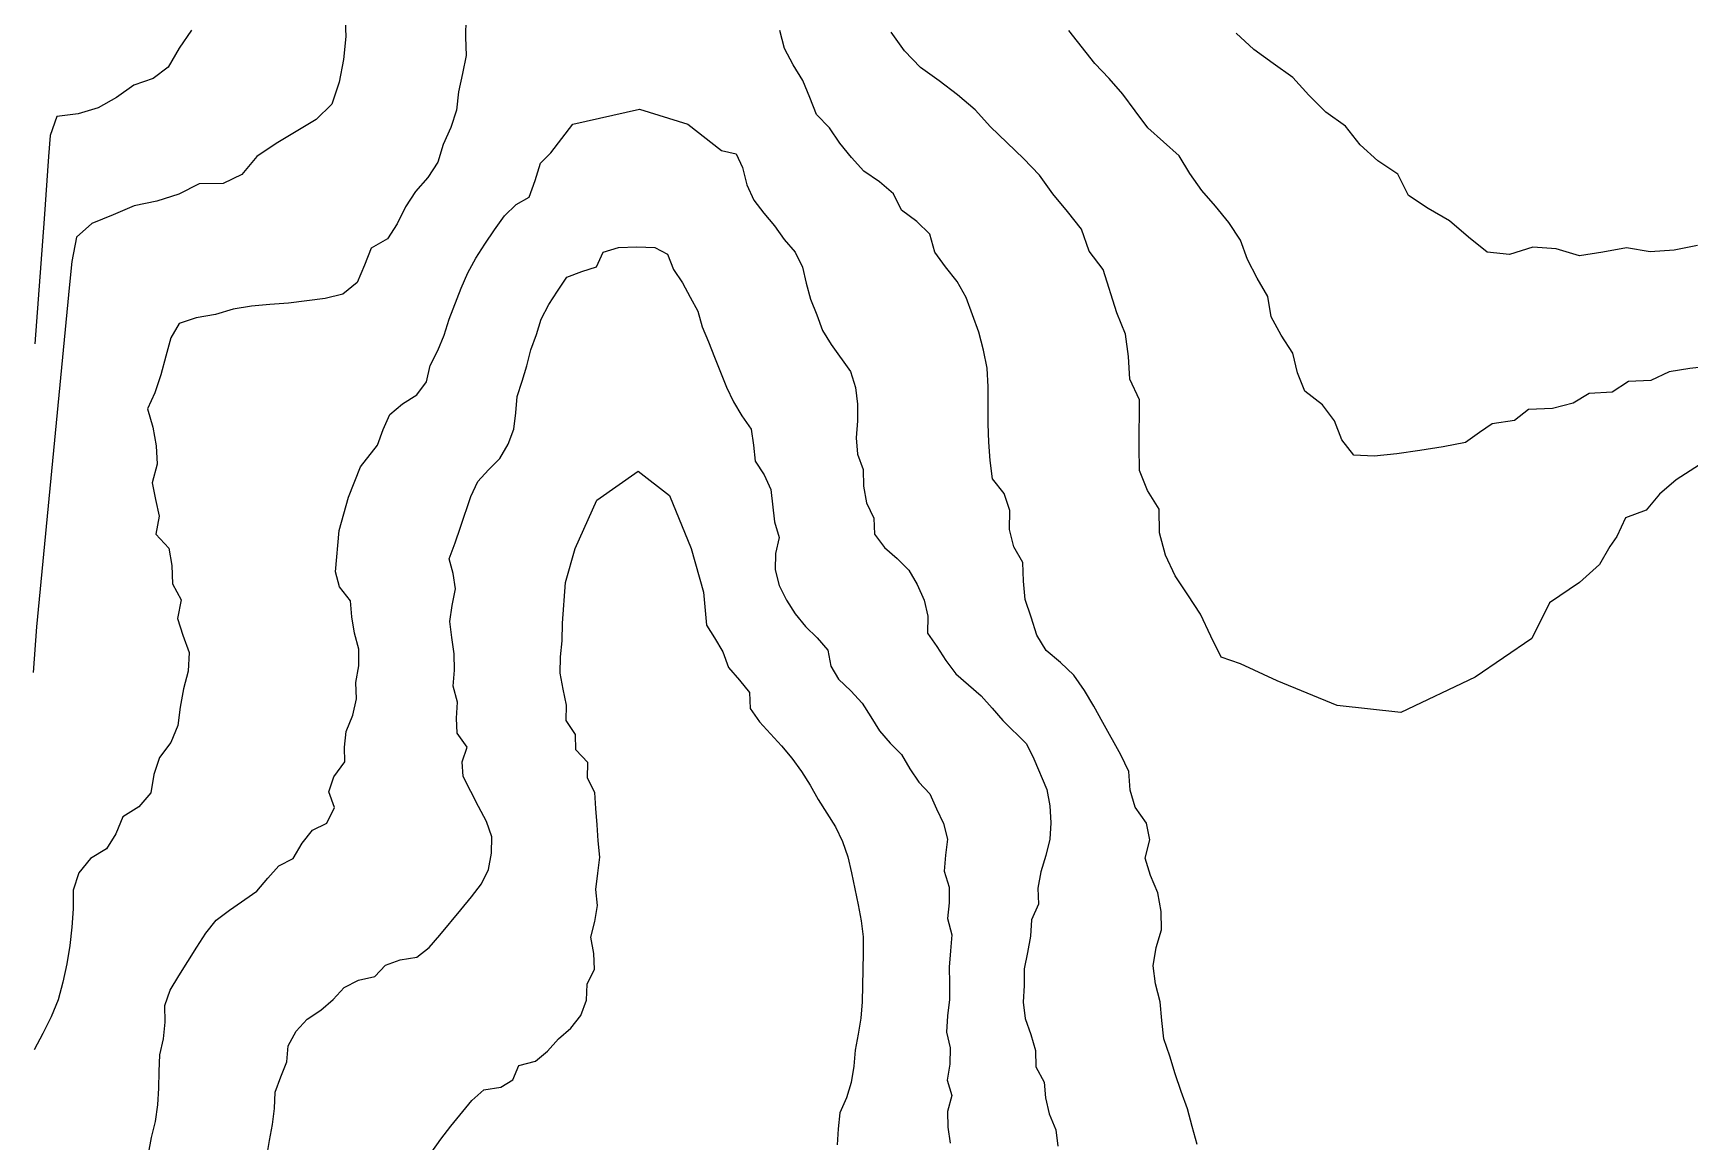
# Model space of a CAD drawing. Extents: x 2403 to 3303, y 1591 to 2515.
# Drawn here: x 2403.5 to 2799.7, y 1873.9 to 2139.1 of the extents above; entities that cross this region are included whole.
import ezdxf

# ---------------------------------------------------------------- set-up
doc = ezdxf.new("R2010")
doc.units = 0
doc.header["$MEASUREMENT"] = 0
doc.layers.add('TOPO', color=7, linetype='CONTINUOUS')

msp = doc.modelspace()

# ---------------------------------------------------------------- linework, layer by layer
at = {"layer": 'TOPO', "color": 0}
for p, q in [((2478.068, 2143.876, 520), (2478.282, 2138.308, 520)), ((2441.364, 2139.873, 530), (2438.465, 2135.547, 530)), ((2507.02, 2142.633, 510), (2506.904, 2138.213, 510)), ((2583.168, 2135.48, 510), (2582.098, 2139.766, 510)), ((2657.392, 2131.898, 530), (2651.242, 2139.799, 530)), ((2478.282, 2138.308, 520), (2477.71, 2132.86, 520)), ((2506.904, 2138.213, 510), (2507.038, 2133.789, 510)), ((2611.931, 2134.901, 520), (2608.702, 2139.369, 520)), ((2695.413, 2135.234, 540), (2691.221, 2139.165, 540)), ((2438.465, 2135.547, 530), (2435.826, 2131.042, 530)), ((2477.71, 2132.86, 520), (2476.677, 2127.403, 520)), ((2507.038, 2133.789, 510), (2506.151, 2129.477, 510)), ((2585.236, 2131.572, 510), (2583.168, 2135.48, 510)), ((2615.745, 2130.938, 520), (2611.931, 2134.901, 520)), ((2660.869, 2128.336, 530), (2657.392, 2131.898, 530)), ((2700.111, 2131.879, 540), (2695.413, 2135.234, 540)), ((2704.779, 2128.511, 540), (2700.111, 2131.879, 540)), ((2432.195, 2128.298, 530), (2427.547, 2126.722, 530)), ((2435.826, 2131.042, 530), (2432.195, 2128.298, 530)), ((2506.151, 2129.477, 510), (2505.226, 2125.134, 510)), ((2587.573, 2127.815, 510), (2585.236, 2131.572, 510)), ((2589.223, 2123.714, 510), (2587.573, 2127.815, 510)), ((2620.204, 2127.719, 520), (2615.745, 2130.938, 520)), ((2664.086, 2124.529, 530), (2660.869, 2128.336, 530)), ((2708.605, 2124.282, 540), (2704.779, 2128.511, 540)), ((2427.547, 2126.722, 530), (2423.428, 2123.726, 530)), ((2476.677, 2127.403, 520), (2474.96, 2122.148, 520)), ((2505.226, 2125.134, 510), (2504.756, 2120.712, 510)), ((2624.578, 2124.367, 520), (2620.204, 2127.719, 520)), ((2628.79, 2120.833, 520), (2624.578, 2124.367, 520)), ((2667.087, 2120.523, 530), (2664.086, 2124.529, 530)), ((2712.64, 2120.232, 540), (2708.605, 2124.282, 540)), ((2419.068, 2121.308, 530), (2414.281, 2119.817, 530)), ((2423.428, 2123.726, 530), (2419.068, 2121.308, 530)), ((2474.96, 2122.148, 520), (2471.157, 2118.501, 520)), ((2504.756, 2120.712, 510), (2503.434, 2116.556, 510)), ((2532.548, 2117.366, 500), (2548.498, 2120.991, 500)), ((2548.498, 2120.991, 500), (2560.098, 2117.366, 500)), ((2590.879, 2119.687, 510), (2589.223, 2123.714, 510)), ((2632.452, 2116.745, 520), (2628.79, 2120.833, 520)), ((2670.091, 2116.529, 530), (2667.087, 2120.523, 530)), ((2717.408, 2116.919, 540), (2712.64, 2120.232, 540)), ((2409.194, 2119.236, 530), (2407.612, 2114.629, 530)), ((2414.281, 2119.817, 530), (2409.194, 2119.236, 530)), ((2471.157, 2118.501, 520), (2466.429, 2115.587, 520)), ((2503.434, 2116.556, 510), (2501.589, 2112.515, 510)), ((2527.296, 2110.493, 500), (2532.548, 2117.366, 500)), ((2560.098, 2117.366, 500), (2568.153, 2111.082, 500)), ((2593.971, 2116.472, 510), (2590.879, 2119.687, 510)), ((2596.476, 2112.835, 510), (2593.971, 2116.472, 510)), ((2640.36, 2109.132, 520), (2632.452, 2116.745, 520)), ((2673.821, 2113.118, 530), (2670.091, 2116.529, 530)), ((2720.868, 2112.419, 540), (2717.408, 2116.919, 540)), ((2407.612, 2114.629, 530), (2407.151, 2109.659, 530)), ((2461.602, 2112.742, 520), (2456.963, 2109.664, 520)), ((2466.429, 2115.587, 520), (2461.602, 2112.742, 520)), ((2501.589, 2112.515, 510), (2500.297, 2108.267, 510)), ((2599.235, 2109.403, 510), (2596.476, 2112.835, 510)), ((2677.589, 2109.764, 530), (2673.821, 2113.118, 530)), ((2725.07, 2108.629, 540), (2720.868, 2112.419, 540)), ((2407.151, 2109.659, 530), (2406.141, 2094.726, 530)), ((2456.963, 2109.664, 520), (2453.417, 2105.319, 520)), ((2500.297, 2108.267, 510), (2497.865, 2104.648, 510)), ((2523.596, 2103.891, 500), (2524.87, 2108.022, 500)), ((2524.87, 2108.022, 500), (2527.296, 2110.493, 500)), ((2568.153, 2111.082, 500), (2571.647, 2110.292, 500)), ((2571.647, 2110.292, 500), (2573.197, 2107.004, 500)), ((2602.173, 2106.115, 510), (2599.235, 2109.403, 510)), ((2644.152, 2105.171, 520), (2640.36, 2109.132, 520)), ((2680.107, 2105.576, 530), (2677.589, 2109.764, 530)), ((2729.887, 2105.444, 540), (2725.07, 2108.629, 540)), ((2453.417, 2105.319, 520), (2448.935, 2103.149, 520)), ((2497.865, 2104.648, 510), (2494.975, 2101.256, 510)), ((2573.197, 2107.004, 500), (2574.175, 2102.87, 500)), ((2605.912, 2103.547, 510), (2602.173, 2106.115, 510)), ((2647.341, 2100.68, 520), (2644.152, 2105.171, 520)), ((2682.98, 2101.538, 530), (2680.107, 2105.576, 530)), ((2732.471, 2100.313, 540), (2729.887, 2105.444, 540)), ((2438.318, 2100.595, 520), (2433.091, 2098.987, 520)), ((2443.179, 2103.069, 520), (2438.318, 2100.595, 520)), ((2448.935, 2103.149, 520), (2443.179, 2103.069, 520)), ((2494.975, 2101.256, 510), (2492.557, 2097.562, 510)), ((2522.173, 2099.923, 500), (2523.596, 2103.891, 500)), ((2574.175, 2102.87, 500), (2575.847, 2099.201, 500)), ((2609.251, 2100.714, 510), (2605.912, 2103.547, 510)), ((2611.214, 2096.834, 510), (2609.251, 2100.714, 510)), ((2650.862, 2096.458, 520), (2647.341, 2100.68, 520)), ((2686.299, 2097.756, 530), (2682.98, 2101.538, 530)), ((2737.108, 2097.189, 540), (2732.471, 2100.313, 540)), ((2427.666, 2097.853, 520), (2422.651, 2095.659, 520)), ((2433.091, 2098.987, 520), (2427.666, 2097.853, 520)), ((2492.557, 2097.562, 510), (2490.601, 2093.545, 510)), ((2516.236, 2095.428, 500), (2519.017, 2098.122, 500)), ((2519.017, 2098.122, 500), (2522.173, 2099.923, 500)), ((2575.847, 2099.201, 500), (2578.279, 2096.072, 500)), ((2614.872, 2094.057, 510), (2611.214, 2096.834, 510)), ((2654.251, 2092.258, 520), (2650.862, 2096.458, 520)), ((2689.45, 2093.813, 530), (2686.299, 2097.756, 530)), ((2742.255, 2094.246, 540), (2737.108, 2097.189, 540)), ((2406.141, 2094.726, 530), (2403.885, 2064.852, 530)), ((2417.519, 2093.65, 520), (2413.845, 2090.325, 520)), ((2422.651, 2095.659, 520), (2417.519, 2093.65, 520)), ((2490.601, 2093.545, 510), (2488.214, 2089.978, 510)), ((2513.855, 2092.1, 500), (2516.236, 2095.428, 500)), ((2578.279, 2096.072, 500), (2580.826, 2093.037, 500)), ((2580.826, 2093.037, 500), (2583.115, 2089.795, 500)), ((2617.995, 2091.038, 510), (2614.872, 2094.057, 510)), ((2656.078, 2087.012, 520), (2654.251, 2092.258, 520)), ((2692.234, 2089.625, 530), (2689.45, 2093.813, 530)), ((2746.769, 2090.328, 540), (2742.255, 2094.246, 540)), ((2413.845, 2090.325, 520), (2412.792, 2084.526, 520)), ((2488.214, 2089.978, 510), (2484.366, 2087.701, 510)), ((2509.343, 2085.313, 500), (2511.543, 2088.693, 500)), ((2511.543, 2088.693, 500), (2513.855, 2092.1, 500)), ((2583.115, 2089.795, 500), (2585.721, 2086.755, 500)), ((2619.133, 2086.772, 510), (2617.995, 2091.038, 510)), ((2693.931, 2084.984, 530), (2692.234, 2089.625, 530)), ((2751.289, 2086.725, 540), (2746.769, 2090.328, 540)), ((2801.59, 2088.346, 540), (2795.949, 2087.207, 540)), ((2412.792, 2084.526, 520), (2412.192, 2079.016, 520)), ((2484.366, 2087.701, 510), (2482.726, 2083.617, 510)), ((2507.496, 2081.777, 500), (2509.343, 2085.313, 500)), ((2538.259, 2083.228, 490), (2539.87, 2086.795, 490)), ((2539.87, 2086.795, 490), (2543.53, 2087.855, 490)), ((2543.53, 2087.855, 490), (2547.889, 2087.999, 490)), ((2547.889, 2087.999, 490), (2552.175, 2087.832, 490)), ((2552.175, 2087.832, 490), (2555.229, 2086.28, 490)), ((2555.229, 2086.28, 490), (2556.627, 2082.598, 490)), ((2585.721, 2086.755, 500), (2587.499, 2083.2, 500)), ((2621.738, 2083.215, 510), (2619.133, 2086.772, 510)), ((2659.391, 2082.634, 520), (2656.078, 2087.012, 520)), ((2696.231, 2080.498, 530), (2693.931, 2084.984, 530)), ((2756.573, 2086.166, 540), (2751.289, 2086.725, 540)), ((2762.189, 2087.936, 540), (2756.573, 2086.166, 540)), ((2767.739, 2087.522, 540), (2762.189, 2087.936, 540)), ((2773.337, 2085.864, 540), (2767.739, 2087.522, 540)), ((2778.943, 2086.764, 540), (2773.337, 2085.864, 540)), ((2784.577, 2087.762, 540), (2778.943, 2086.764, 540)), ((2790.277, 2086.818, 540), (2784.577, 2087.762, 540)), ((2795.949, 2087.207, 540), (2790.277, 2086.818, 540)), ((2482.726, 2083.617, 510), (2481.035, 2079.518, 510)), ((2505.879, 2078.129, 500), (2507.496, 2081.777, 500)), ((2528.931, 2077.461, 490), (2531.175, 2080.776, 490)), ((2531.175, 2080.776, 490), (2534.745, 2082.103, 490)), ((2534.745, 2082.103, 490), (2538.259, 2083.228, 490)), ((2556.627, 2082.598, 490), (2558.839, 2079.445, 490)), ((2587.499, 2083.2, 500), (2588.398, 2079.305, 500)), ((2624.525, 2079.755, 510), (2621.738, 2083.215, 510)), ((2662.663, 2072.238, 520), (2659.391, 2082.634, 520)), ((2698.784, 2076.13, 530), (2696.231, 2080.498, 530)), ((2412.192, 2079.016, 520), (2404.319, 1997.162, 520)), ((2477.606, 2076.734, 510), (2473.32, 2075.697, 510)), ((2481.035, 2079.518, 510), (2477.606, 2076.734, 510)), ((2502.984, 2070.696, 500), (2505.879, 2078.129, 500)), ((2526.806, 2074.2, 490), (2528.931, 2077.461, 490)), ((2558.839, 2079.445, 490), (2560.655, 2076.008, 490)), ((2588.398, 2079.305, 500), (2589.447, 2075.482, 500)), ((2626.662, 2075.924, 510), (2624.525, 2079.755, 510)), ((2451.363, 2073.137, 510), (2447.082, 2071.858, 510)), ((2455.695, 2073.875, 510), (2451.363, 2073.137, 510)), ((2460.127, 2074.205, 510), (2455.695, 2073.875, 510)), ((2464.539, 2074.52, 510), (2460.127, 2074.205, 510)), ((2473.32, 2075.697, 510), (2464.539, 2074.52, 510)), ((2525.04, 2070.742, 490), (2526.806, 2074.2, 490)), ((2560.655, 2076.008, 490), (2562.503, 2072.641, 490)), ((2562.503, 2072.641, 490), (2563.529, 2068.907, 490)), ((2589.447, 2075.482, 500), (2590.896, 2071.77, 500)), ((2628.202, 2071.762, 510), (2626.662, 2075.924, 510)), ((2699.601, 2071.327, 530), (2698.784, 2076.13, 530)), ((2438.463, 2069.711, 510), (2436.429, 2066.229, 510)), ((2442.527, 2071.026, 510), (2438.463, 2069.711, 510)), ((2447.082, 2071.858, 510), (2442.527, 2071.026, 510)), ((2501.804, 2066.902, 500), (2502.984, 2070.696, 500)), ((2523.857, 2067.034, 490), (2525.04, 2070.742, 490)), ((2563.529, 2068.907, 490), (2565.021, 2065.293, 490)), ((2590.896, 2071.77, 500), (2592.311, 2068.045, 500)), ((2629.705, 2067.605, 510), (2628.202, 2071.762, 510)), ((2664.763, 2067.155, 520), (2662.663, 2072.238, 520)), ((2701.968, 2066.922, 530), (2699.601, 2071.327, 530)), ((2436.429, 2066.229, 510), (2435.204, 2061.878, 510)), ((2500.261, 2063.222, 500), (2501.804, 2066.902, 500)), ((2522.52, 2063.378, 490), (2523.857, 2067.034, 490)), ((2565.021, 2065.293, 490), (2566.426, 2061.663, 490)), ((2592.311, 2068.045, 500), (2594.363, 2064.648, 500)), ((2594.363, 2064.648, 500), (2598.972, 2058.198, 500)), ((2630.832, 2063.322, 510), (2629.705, 2067.605, 510)), ((2665.458, 2061.812, 520), (2664.763, 2067.155, 520)), ((2704.792, 2062.633, 530), (2701.968, 2066.922, 530)), ((2435.204, 2061.878, 510), (2434.05, 2057.43, 510)), ((2498.483, 2059.622, 500), (2500.261, 2063.222, 500)), ((2521.582, 2059.606, 490), (2522.52, 2063.378, 490)), ((2566.426, 2061.663, 490), (2569.321, 2054.437, 490)), ((2631.646, 2058.975, 510), (2630.832, 2063.322, 510)), ((2665.785, 2056.379, 520), (2665.458, 2061.812, 520)), ((2705.872, 2057.87, 530), (2704.792, 2062.633, 530)), ((2434.05, 2057.43, 510), (2432.613, 2053.123, 510)), ((2497.603, 2055.773, 500), (2498.483, 2059.622, 500)), ((2520.436, 2055.9, 490), (2521.582, 2059.606, 490)), ((2598.972, 2058.198, 500), (2600.182, 2054.383, 500)), ((2631.906, 2054.561, 510), (2631.646, 2058.975, 510)), ((2707.661, 2053.507, 530), (2705.872, 2057.87, 530)), ((2794.777, 2058.119, 530), (2790.391, 2056.039, 530)), ((2799.691, 2058.937, 530), (2794.777, 2058.119, 530)), ((2804.784, 2059.501, 530), (2799.691, 2058.937, 530)), ((2432.613, 2053.123, 510), (2430.829, 2049.303, 510)), ((2491.847, 2050.493, 500), (2495.278, 2052.66, 500)), ((2495.278, 2052.66, 500), (2497.603, 2055.773, 500)), ((2519.29, 2052.224, 490), (2520.436, 2055.9, 490)), ((2569.321, 2054.437, 490), (2571.03, 2050.927, 490)), ((2600.182, 2054.383, 500), (2600.696, 2050.436, 500)), ((2631.927, 2050.138, 510), (2631.906, 2054.561, 510)), ((2668.071, 2051.439, 520), (2665.785, 2056.379, 520)), ((2711.861, 2050.251, 530), (2707.661, 2053.507, 530)), ((2775.678, 2052.918, 530), (2771.811, 2050.646, 530)), ((2781.148, 2053.247, 530), (2775.678, 2052.918, 530)), ((2785.07, 2055.797, 530), (2781.148, 2053.247, 530)), ((2790.391, 2056.039, 530), (2785.07, 2055.797, 530)), ((2430.829, 2049.303, 510), (2432.114, 2044.892, 510)), ((2488.828, 2047.95, 500), (2491.847, 2050.493, 500)), ((2518.964, 2048.317, 490), (2519.29, 2052.224, 490)), ((2571.03, 2050.927, 490), (2573.008, 2047.575, 490)), ((2600.696, 2050.436, 500), (2600.674, 2046.408, 500)), ((2631.885, 2045.713, 510), (2631.927, 2050.138, 510)), ((2668.058, 2040.232, 520), (2668.071, 2051.439, 520)), ((2714.783, 2046.434, 530), (2711.861, 2050.251, 530)), ((2761.129, 2049.112, 530), (2757.816, 2046.466, 530)), ((2766.909, 2049.336, 530), (2761.129, 2049.112, 530)), ((2771.811, 2050.646, 530), (2766.909, 2049.336, 530)), ((2432.114, 2044.892, 510), (2432.891, 2040.438, 510)), ((2487.204, 2044.313, 500), (2488.828, 2047.95, 500)), ((2518.43, 2044.436, 490), (2518.964, 2048.317, 490)), ((2573.008, 2047.575, 490), (2575.25, 2044.414, 490)), ((2600.674, 2046.408, 500), (2600.323, 2042.341, 500)), ((2632.111, 2041.317, 510), (2631.885, 2045.713, 510)), ((2716.502, 2041.846, 530), (2714.783, 2046.434, 530)), ((2752.436, 2045.717, 530), (2749.448, 2043.58, 530)), ((2757.816, 2046.466, 530), (2752.436, 2045.717, 530)), ((2485.898, 2040.556, 500), (2487.204, 2044.313, 500)), ((2515.136, 2037.41, 490), (2517.083, 2040.83, 490)), ((2517.083, 2040.83, 490), (2518.43, 2044.436, 490)), ((2575.25, 2044.414, 490), (2575.749, 2040.562, 490)), ((2600.323, 2042.341, 500), (2600.643, 2038.453, 500)), ((2632.359, 2036.887, 510), (2632.111, 2041.317, 510)), ((2719.381, 2038.208, 530), (2716.502, 2041.846, 530)), ((2746.1, 2041.215, 530), (2740.761, 2040.166, 530)), ((2749.448, 2043.58, 530), (2746.1, 2041.215, 530)), ((2432.891, 2040.438, 510), (2433.17, 2036.037, 510)), ((2481.796, 2035.439, 500), (2485.898, 2040.556, 500)), ((2512.42, 2034.695, 490), (2515.136, 2037.41, 490)), ((2575.749, 2040.562, 490), (2576.167, 2036.793, 490)), ((2576.167, 2036.793, 490), (2578.331, 2033.471, 490)), ((2600.643, 2038.453, 500), (2602.011, 2034.799, 500)), ((2632.934, 2032.554, 510), (2632.359, 2036.887, 510)), ((2668.087, 2034.547, 520), (2668.058, 2040.232, 520)), ((2724.262, 2037.99, 530), (2719.381, 2038.208, 530)), ((2729.63, 2038.555, 530), (2724.262, 2037.99, 530)), ((2735.165, 2039.308, 530), (2729.63, 2038.555, 530)), ((2740.761, 2040.166, 530), (2735.165, 2039.308, 530)), ((2805.352, 2038.058, 520), (2796.482, 2032.309, 520)), ((2433.17, 2036.037, 510), (2431.936, 2031.558, 510)), ((2478.896, 2028.189, 500), (2481.796, 2035.439, 500)), ((2509.829, 2031.866, 490), (2512.42, 2034.695, 490)), ((2538.325, 2027.429, 480), (2548.171, 2034.378, 480)), ((2548.171, 2034.378, 480), (2555.7, 2028.587, 480)), ((2578.331, 2033.471, 490), (2579.922, 2029.967, 490)), ((2602.011, 2034.799, 500), (2602.095, 2030.755, 500)), ((2669.987, 2029.709, 520), (2668.087, 2034.547, 520)), ((2431.936, 2031.558, 510), (2432.77, 2027.624, 510)), ((2508.16, 2028.298, 490), (2509.829, 2031.866, 490)), ((2579.922, 2029.967, 490), (2580.845, 2022.221, 490)), ((2602.095, 2030.755, 500), (2602.821, 2026.834, 500)), ((2635.738, 2029.04, 510), (2632.934, 2032.554, 510)), ((2637.128, 2025, 510), (2635.738, 2029.04, 510)), ((2672.793, 2025.308, 520), (2669.987, 2029.709, 520)), ((2792.461, 2028.893, 520), (2789.271, 2025.009, 520)), ((2796.482, 2032.309, 520), (2792.461, 2028.893, 520)), ((2432.77, 2027.624, 510), (2433.624, 2023.612, 510)), ((2476.721, 2020.214, 500), (2478.896, 2028.189, 500)), ((2505.72, 2020.966, 490), (2508.16, 2028.298, 490)), ((2533.113, 2015.846, 480), (2538.325, 2027.429, 480)), ((2555.7, 2028.587, 480), (2560.912, 2015.846, 480)), ((2602.821, 2026.834, 500), (2604.561, 2023.139, 500)), ((2637.013, 2020.405, 510), (2637.128, 2025, 510)), ((2672.903, 2019.626, 520), (2672.793, 2025.308, 520)), ((2789.271, 2025.009, 520), (2784.378, 2023.245, 520)), ((2433.624, 2023.612, 510), (2432.878, 2019.271, 510)), ((2504.456, 2017.253, 490), (2505.72, 2020.966, 490)), ((2580.845, 2022.221, 490), (2581.916, 2018.543, 490)), ((2604.561, 2023.139, 500), (2604.733, 2019.265, 500)), ((2784.378, 2023.245, 520), (2782.251, 2018.769, 520)), ((2432.878, 2019.271, 510), (2435.979, 2015.933, 510)), ((2475.831, 2010.292, 500), (2476.721, 2020.214, 500)), ((2503.037, 2013.418, 490), (2504.456, 2017.253, 490)), ((2581.916, 2018.543, 490), (2581.078, 2014.699, 490)), ((2604.733, 2019.265, 500), (2607.149, 2016.133, 500)), ((2638.081, 2016.279, 510), (2637.013, 2020.405, 510)), ((2674.302, 2014.276, 520), (2672.903, 2019.626, 520)), ((2782.251, 2018.769, 520), (2780.624, 2016.34, 520)), ((2435.979, 2015.933, 510), (2436.693, 2011.8, 510)), ((2503.963, 2009.907, 490), (2503.037, 2013.418, 490)), ((2530.797, 2007.738, 480), (2533.113, 2015.846, 480)), ((2560.912, 2015.846, 480), (2563.808, 2005.421, 480)), ((2581.078, 2014.699, 490), (2580.946, 2010.795, 490)), ((2607.149, 2016.133, 500), (2610.181, 2013.513, 500)), ((2610.181, 2013.513, 500), (2612.973, 2010.708, 500)), ((2640.213, 2012.549, 510), (2638.081, 2016.279, 510)), ((2676.673, 2009.334, 520), (2674.302, 2014.276, 520)), ((2780.624, 2016.34, 520), (2778.132, 2012.016, 520)), ((2436.693, 2011.8, 510), (2436.84, 2007.431, 510)), ((2476.752, 2006.707, 500), (2475.831, 2010.292, 500)), ((2504.515, 2006.214, 490), (2503.963, 2009.907, 490)), ((2580.946, 2010.795, 490), (2581.93, 2007.029, 490)), ((2612.973, 2010.708, 500), (2614.937, 2007.231, 500)), ((2640.353, 2008.026, 510), (2640.213, 2012.549, 510)), ((2679.684, 2004.782, 520), (2676.673, 2009.334, 520)), ((2778.132, 2012.016, 520), (2773.368, 2007.765, 520)), ((2436.84, 2007.431, 510), (2438.899, 2003.623, 510)), ((2479.384, 2003.36, 500), (2476.752, 2006.707, 500)), ((2503.704, 2002.254, 490), (2504.515, 2006.214, 490)), ((2530.126, 1997.991, 480), (2530.797, 2007.738, 480)), ((2563.808, 2005.421, 480), (2564.552, 1997.551, 480)), ((2581.93, 2007.029, 490), (2583.651, 2003.525, 490)), ((2614.937, 2007.231, 500), (2616.572, 2003.537, 500)), ((2640.791, 2003.635, 510), (2640.353, 2008.026, 510)), ((2773.368, 2007.765, 520), (2766.138, 2002.839, 520)), ((2438.899, 2003.623, 510), (2438.052, 1999.128, 510)), ((2479.691, 1999.531, 500), (2479.384, 2003.36, 500)), ((2503.179, 1998.373, 490), (2503.704, 2002.254, 490)), ((2583.651, 2003.525, 490), (2585.74, 2000.238, 490)), ((2616.572, 2003.537, 500), (2617.519, 1999.659, 500)), ((2642.22, 1999.418, 510), (2640.791, 2003.635, 510)), ((2682.709, 2000.178, 520), (2679.684, 2004.782, 520)), ((2766.138, 2002.839, 520), (2761.908, 1994.379, 520)), ((2404.319, 1997.162, 520), (2403.499, 1986.196, 520)), ((2438.052, 1999.128, 510), (2439.267, 1995.105, 510)), ((2480.384, 1995.645, 500), (2479.691, 1999.531, 500)), ((2503.632, 1994.561, 490), (2503.179, 1998.373, 490)), ((2530.02, 1993.78, 480), (2530.126, 1997.991, 480)), ((2564.552, 1997.551, 480), (2566.469, 1994.486, 480)), ((2585.74, 2000.238, 490), (2588.244, 1997.25, 490)), ((2588.244, 1997.25, 490), (2590.994, 1994.49, 490)), ((2617.519, 1999.659, 500), (2617.382, 1995.588, 500)), ((2643.514, 1995.136, 510), (2642.22, 1999.418, 510)), ((2685.18, 1994.936, 520), (2682.709, 2000.178, 520)), ((2439.267, 1995.105, 510), (2440.847, 1990.969, 510)), ((2481.43, 1991.763, 500), (2480.384, 1995.645, 500)), ((2504.225, 1990.706, 490), (2503.632, 1994.561, 490)), ((2529.592, 1989.965, 480), (2530.02, 1993.78, 480)), ((2566.469, 1994.486, 480), (2568.419, 1991.188, 480)), ((2590.994, 1994.49, 490), (2593.554, 1991.575, 490)), ((2617.382, 1995.588, 500), (2619.657, 1992.437, 500)), ((2645.815, 1991.505, 510), (2643.514, 1995.136, 510)), ((2687.653, 1989.859, 520), (2685.18, 1994.936, 520)), ((2761.908, 1994.379, 520), (2748.372, 1985.072, 520)), ((2440.847, 1990.969, 510), (2440.552, 1986.561, 510)), ((2481.368, 1987.789, 500), (2481.43, 1991.763, 500)), ((2504.283, 1986.806, 490), (2504.225, 1990.706, 490)), ((2529.583, 1986.088, 480), (2529.592, 1989.965, 480)), ((2568.419, 1991.188, 480), (2569.783, 1987.374, 480)), ((2593.554, 1991.575, 490), (2594.271, 1987.755, 490)), ((2619.657, 1992.437, 500), (2621.79, 1989.079, 500)), ((2649.221, 1988.595, 510), (2645.815, 1991.505, 510)), ((2692.283, 1988.27, 520), (2687.653, 1989.859, 520)), ((2440.552, 1986.561, 510), (2439.452, 1982.274, 510)), ((2480.645, 1983.826, 500), (2481.368, 1987.789, 500)), ((2503.937, 1982.94, 490), (2504.283, 1986.806, 490)), ((2530.229, 1982.221, 480), (2529.583, 1986.088, 480)), ((2569.783, 1987.374, 480), (2572.439, 1984.385, 480)), ((2594.271, 1987.755, 490), (2596.139, 1984.583, 490)), ((2621.79, 1989.079, 500), (2624.185, 1985.918, 500)), ((2624.185, 1985.918, 500), (2627.182, 1983.262, 500)), ((2652.42, 1985.56, 510), (2649.221, 1988.595, 510)), ((2654.923, 1981.925, 510), (2652.42, 1985.56, 510)), ((2700.995, 1984.226, 520), (2692.283, 1988.27, 520)), ((2439.452, 1982.274, 510), (2438.688, 1977.919, 510)), ((2480.811, 1979.898, 500), (2480.645, 1983.826, 500)), ((2504.982, 1979.131, 490), (2503.937, 1982.94, 490)), ((2531.089, 1978.42, 480), (2530.229, 1982.221, 480)), ((2572.439, 1984.385, 480), (2574.857, 1981.447, 480)), ((2574.857, 1981.447, 480), (2574.997, 1977.634, 480)), ((2596.139, 1984.583, 490), (2599.048, 1981.791, 490)), ((2599.048, 1981.791, 490), (2601.769, 1978.868, 490)), ((2627.182, 1983.262, 500), (2630.233, 1980.654, 500)), ((2657.22, 1978.121, 510), (2654.923, 1981.925, 510)), ((2715.377, 1978.304, 520), (2700.995, 1984.226, 520)), ((2748.372, 1985.072, 520), (2730.606, 1976.612, 520)), ((2438.688, 1977.919, 510), (2438.102, 1973.531, 510)), ((2479.992, 1975.983, 500), (2480.811, 1979.898, 500)), ((2504.771, 1975.312, 490), (2504.982, 1979.131, 490)), ((2531.017, 1974.726, 480), (2531.089, 1978.42, 480)), ((2574.997, 1977.634, 480), (2577.252, 1974.409, 480)), ((2601.769, 1978.868, 490), (2603.847, 1975.57, 490)), ((2630.233, 1980.654, 500), (2632.88, 1977.716, 500)), ((2632.88, 1977.716, 500), (2635.445, 1974.71, 500)), ((2659.306, 1974.213, 510), (2657.22, 1978.121, 510)), ((2730.606, 1976.612, 520), (2715.377, 1978.304, 520)), ((2438.102, 1973.531, 510), (2436.464, 1969.439, 510)), ((2478.338, 1972.076, 500), (2479.992, 1975.983, 500)), ((2504.886, 1971.679, 490), (2504.771, 1975.312, 490)), ((2533.228, 1971.375, 480), (2531.017, 1974.726, 480)), ((2577.252, 1974.409, 480), (2579.837, 1971.514, 480)), ((2603.847, 1975.57, 490), (2605.961, 1972.287, 490)), ((2635.445, 1974.71, 500), (2641.093, 1969.174, 500)), ((2663.634, 1966.487, 510), (2659.306, 1974.213, 510)), ((2436.464, 1969.439, 510), (2433.731, 1965.91, 510)), ((2477.949, 1968.316, 500), (2478.338, 1972.076, 500)), ((2507.283, 1968.325, 490), (2504.886, 1971.679, 490)), ((2533.325, 1967.683, 480), (2533.228, 1971.375, 480)), ((2579.837, 1971.514, 480), (2582.448, 1968.642, 480)), ((2605.961, 1972.287, 490), (2608.48, 1969.344, 490)), ((2608.48, 1969.344, 490), (2611.221, 1966.6, 490)), ((2433.731, 1965.91, 510), (2432.373, 1961.799, 510)), ((2478.032, 1964.808, 500), (2477.949, 1968.316, 500)), ((2506.097, 1964.867, 490), (2507.283, 1968.325, 490)), ((2536.174, 1964.715, 480), (2533.325, 1967.683, 480)), ((2582.448, 1968.642, 480), (2584.98, 1965.687, 480)), ((2584.98, 1965.687, 480), (2587.252, 1962.529, 480)), ((2611.221, 1966.6, 490), (2613.16, 1963.199, 490)), ((2641.093, 1969.174, 500), (2642.856, 1965.59, 500)), ((2642.856, 1965.59, 500), (2645.932, 1958.22, 500)), ((2665.522, 1962.505, 510), (2663.634, 1966.487, 510)), ((2432.373, 1961.799, 510), (2431.617, 1957.398, 510)), ((2475.416, 1961.224, 500), (2478.032, 1964.808, 500)), ((2506.382, 1961.316, 490), (2506.097, 1964.867, 490)), ((2536.076, 1960.974, 480), (2536.174, 1964.715, 480)), ((2587.252, 1962.529, 480), (2589.361, 1959.258, 480)), ((2613.16, 1963.199, 490), (2615.365, 1960.013, 490)), ((2665.864, 1958.09, 510), (2665.522, 1962.505, 510)), ((2474.193, 1957.631, 500), (2475.416, 1961.224, 500)), ((2475.541, 1953.89, 500), (2474.193, 1957.631, 500)), ((2510.035, 1954.177, 490), (2506.382, 1961.316, 490)), ((2537.837, 1957.477, 480), (2536.076, 1960.974, 480)), ((2538.048, 1953.674, 480), (2537.837, 1957.477, 480)), ((2589.361, 1959.258, 480), (2591.28, 1955.873, 480)), ((2615.365, 1960.013, 490), (2617.97, 1957.189, 490)), ((2645.932, 1958.22, 500), (2646.636, 1954.281, 500)), ((2667.102, 1953.976, 510), (2665.864, 1958.09, 510)), ((2428.749, 1954.079, 510), (2424.976, 1951.652, 510)), ((2431.617, 1957.398, 510), (2428.749, 1954.079, 510)), ((2473.756, 1950.19, 500), (2475.541, 1953.89, 500)), ((2511.905, 1950.592, 490), (2510.035, 1954.177, 490)), ((2538.389, 1949.8, 480), (2538.048, 1953.674, 480)), ((2591.28, 1955.873, 480), (2593.328, 1952.566, 480)), ((2617.97, 1957.189, 490), (2619.585, 1953.601, 490)), ((2619.585, 1953.601, 490), (2621.262, 1950.092, 490)), ((2646.636, 1954.281, 500), (2646.869, 1950.29, 500)), ((2669.743, 1950.178, 510), (2667.102, 1953.976, 510)), ((2424.976, 1951.652, 510), (2423.278, 1947.622, 510)), ((2470.296, 1948.471, 500), (2473.756, 1950.19, 500)), ((2513.208, 1946.909, 490), (2511.905, 1950.592, 490)), ((2538.63, 1945.917, 480), (2538.389, 1949.8, 480)), ((2593.328, 1952.566, 480), (2595.379, 1949.261, 480)), ((2621.262, 1950.092, 490), (2622.214, 1946.339, 490)), ((2646.869, 1950.29, 500), (2646.666, 1946.311, 500)), ((2670.594, 1946.15, 510), (2669.743, 1950.178, 510)), ((2423.278, 1947.622, 510), (2421.054, 1944.048, 510)), ((2467.87, 1945.354, 500), (2470.296, 1948.471, 500)), ((2513.097, 1942.997, 490), (2513.208, 1946.909, 490)), ((2539.017, 1942.042, 480), (2538.63, 1945.917, 480)), ((2595.379, 1949.261, 480), (2597.085, 1945.758, 480)), ((2597.085, 1945.758, 480), (2598.324, 1942.08, 480)), ((2622.214, 1946.339, 490), (2621.732, 1942.482, 490)), ((2646.666, 1946.311, 500), (2645.688, 1942.411, 500)), ((2669.454, 1941.807, 510), (2670.594, 1946.15, 510)), ((2417.216, 1941.704, 510), (2414.406, 1938.266, 510)), ((2421.054, 1944.048, 510), (2417.216, 1941.704, 510)), ((2462.293, 1940.002, 500), (2465.719, 1941.756, 500)), ((2465.719, 1941.756, 500), (2467.87, 1945.354, 500)), ((2512.412, 1939.108, 490), (2513.097, 1942.997, 490)), ((2538.576, 1938.182, 480), (2539.017, 1942.042, 480)), ((2598.324, 1942.08, 480), (2599.187, 1938.282, 480)), ((2621.732, 1942.482, 490), (2621.38, 1938.692, 490)), ((2645.688, 1942.411, 500), (2644.494, 1938.539, 500)), ((2670.703, 1937.647, 510), (2669.454, 1941.807, 510)), ((2414.406, 1938.266, 510), (2413.053, 1934.121, 510)), ((2459.618, 1937.033, 500), (2462.293, 1940.002, 500)), ((2510.699, 1935.671, 490), (2512.412, 1939.108, 490)), ((2538.052, 1934.32, 480), (2538.576, 1938.182, 480)), ((2599.187, 1938.282, 480), (2600.808, 1930.67, 480)), ((2621.38, 1938.692, 490), (2622.567, 1934.865, 490)), ((2644.494, 1938.539, 500), (2643.761, 1934.661, 500)), ((2672.459, 1933.475, 510), (2670.703, 1937.647, 510)), ((2413.053, 1934.121, 510), (2413.037, 1929.678, 510)), ((2450.432, 1929.369, 500), (2457.01, 1933.908, 500)), ((2457.01, 1933.908, 500), (2459.618, 1937.033, 500)), ((2508.305, 1932.552, 490), (2510.699, 1935.671, 490)), ((2538.467, 1930.439, 480), (2538.052, 1934.32, 480)), ((2622.567, 1934.865, 490), (2622.573, 1931.107, 490)), ((2643.761, 1934.661, 500), (2643.949, 1930.794, 500)), ((2505.81, 1929.48, 490), (2508.305, 1932.552, 490)), ((2537.808, 1926.649, 480), (2538.467, 1930.439, 480)), ((2600.808, 1930.67, 480), (2601.532, 1926.842, 480)), ((2622.573, 1931.107, 490), (2622.225, 1927.339, 490)), ((2643.949, 1930.794, 500), (2642.254, 1927.034, 500)), ((2673.254, 1929.068, 510), (2672.459, 1933.475, 510)), ((2413.037, 1929.678, 510), (2412.781, 1925.266, 510)), ((2444.843, 1923.854, 500), (2447.273, 1926.988, 500)), ((2447.273, 1926.988, 500), (2450.432, 1929.369, 500)), ((2500.782, 1923.365, 490), (2505.81, 1929.48, 490)), ((2536.919, 1922.877, 480), (2537.808, 1926.649, 480)), ((2601.532, 1926.842, 480), (2602.029, 1922.988, 480)), ((2622.225, 1927.339, 490), (2623.191, 1923.472, 490)), ((2642.254, 1927.034, 500), (2642.02, 1923.16, 500)), ((2673.371, 1924.643, 510), (2673.254, 1929.068, 510)), ((2412.781, 1925.266, 510), (2412.287, 1920.872, 510)), ((2442.647, 1920.478, 500), (2444.843, 1923.854, 500)), ((2498.21, 1920.405, 490), (2500.782, 1923.365, 490)), ((2537.572, 1919, 480), (2536.919, 1922.877, 480)), ((2602.029, 1922.988, 480), (2602.012, 1919.098, 480)), ((2623.191, 1923.472, 490), (2622.881, 1919.641, 490)), ((2642.02, 1923.16, 500), (2641.306, 1919.258, 500)), ((2672.125, 1920.419, 510), (2673.371, 1924.643, 510)), ((2412.287, 1920.872, 510), (2411.573, 1916.506, 510)), ((2438.34, 1913.651, 500), (2442.647, 1920.478, 500)), ((2491.285, 1917.513, 490), (2495.25, 1918.103, 490)), ((2495.25, 1918.103, 490), (2498.21, 1920.405, 490)), ((2537.797, 1915.21, 480), (2537.572, 1919, 480)), ((2602.012, 1919.098, 480), (2601.931, 1915.206, 480)), ((2622.881, 1919.641, 490), (2622.606, 1915.767, 490)), ((2641.306, 1919.258, 500), (2640.541, 1915.331, 500)), ((2671.37, 1916.058, 510), (2672.125, 1920.419, 510)), ((2411.573, 1916.506, 510), (2410.636, 1912.176, 510)), ((2485.193, 1913.459, 490), (2487.79, 1916.227, 490)), ((2487.79, 1916.227, 490), (2491.285, 1917.513, 490)), ((2536.04, 1911.695, 480), (2537.797, 1915.21, 480)), ((2601.931, 1915.206, 480), (2601.748, 1907.426, 480)), ((2622.606, 1915.767, 490), (2622.669, 1911.864, 490)), ((2640.541, 1915.331, 500), (2640.521, 1911.345, 500)), ((2671.934, 1911.713, 510), (2671.37, 1916.058, 510)), ((2410.636, 1912.176, 510), (2409.485, 1907.907, 510)), ((2434.962, 1906.57, 500), (2436.296, 1910.206, 500)), ((2436.296, 1910.206, 500), (2438.34, 1913.651, 500)), ((2475.239, 1907.998, 490), (2477.897, 1910.902, 490)), ((2477.897, 1910.902, 490), (2481.277, 1912.609, 490)), ((2481.277, 1912.609, 490), (2485.193, 1913.459, 490)), ((2535.826, 1907.815, 480), (2536.04, 1911.695, 480)), ((2622.669, 1911.864, 490), (2622.63, 1907.969, 490)), ((2640.521, 1911.345, 500), (2640.269, 1907.363, 500)), ((2673.027, 1907.415, 510), (2671.934, 1911.713, 510)), ((2409.485, 1907.907, 510), (2407.775, 1903.838, 510)), ((2435.039, 1902.55, 500), (2434.962, 1906.57, 500)), ((2472.276, 1905.479, 490), (2475.239, 1907.998, 490)), ((2534.529, 1904.142, 480), (2535.826, 1907.815, 480)), ((2601.748, 1907.426, 480), (2601.475, 1903.544, 480)), ((2622.63, 1907.969, 490), (2622.212, 1904.07, 490)), ((2640.269, 1907.363, 500), (2640.785, 1903.459, 500)), ((2673.457, 1902.992, 510), (2673.027, 1907.415, 510)), ((2407.775, 1903.838, 510), (2405.822, 1899.861, 510)), ((2434.699, 1898.6, 500), (2435.039, 1902.55, 500)), ((2466.388, 1900.401, 490), (2469.063, 1903.282, 490)), ((2469.063, 1903.282, 490), (2472.276, 1905.479, 490)), ((2532.068, 1901.131, 480), (2534.529, 1904.142, 480)), ((2601.475, 1903.544, 480), (2600.815, 1899.714, 480)), ((2622.212, 1904.07, 490), (2621.921, 1900.187, 490)), ((2640.785, 1903.459, 500), (2642.11, 1899.629, 500)), ((2673.933, 1898.592, 510), (2673.457, 1902.992, 510)), ((2405.822, 1899.861, 510), (2403.771, 1895.942, 510)), ((2433.766, 1894.769, 500), (2434.699, 1898.6, 500)), ((2464.502, 1896.944, 490), (2466.388, 1900.401, 490)), ((2526.544, 1895.641, 480), (2529.124, 1898.586, 480)), ((2529.124, 1898.586, 480), (2532.068, 1901.131, 480)), ((2600.815, 1899.714, 480), (2600.102, 1895.89, 480)), ((2621.921, 1900.187, 490), (2622.792, 1896.408, 490)), ((2642.11, 1899.629, 500), (2643.21, 1895.779, 500)), ((2675.353, 1894.432, 510), (2673.933, 1898.592, 510)), ((2433.618, 1890.763, 500), (2433.766, 1894.769, 500)), ((2464.185, 1893.097, 490), (2464.502, 1896.944, 490)), ((2523.62, 1893.21, 480), (2526.544, 1895.641, 480)), ((2600.102, 1895.89, 480), (2599.749, 1892.015, 480)), ((2622.792, 1896.408, 490), (2622.775, 1892.553, 490)), ((2643.21, 1895.779, 500), (2643.339, 1891.869, 500)), ((2676.638, 1890.201, 510), (2675.353, 1894.432, 510)), ((2433.528, 1886.749, 500), (2433.618, 1890.763, 500)), ((2462.765, 1889.472, 490), (2464.185, 1893.097, 490)), ((2518.222, 1888.801, 480), (2519.676, 1892.207, 480)), ((2519.676, 1892.207, 480), (2523.62, 1893.21, 480)), ((2599.749, 1892.015, 480), (2599.182, 1888.167, 480)), ((2622.775, 1892.553, 490), (2622.142, 1888.658, 490)), ((2643.339, 1891.869, 500), (2645.322, 1888.208, 500)), ((2678.05, 1886.01, 510), (2676.638, 1890.201, 510)), ((2433.299, 1882.771, 500), (2433.528, 1886.749, 500)), ((2461.409, 1885.826, 490), (2462.765, 1889.472, 490)), ((2508.432, 1883.86, 480), (2511.312, 1886.372, 480)), ((2511.312, 1886.372, 480), (2515.387, 1887.023, 480)), ((2515.387, 1887.023, 480), (2518.222, 1888.801, 480)), ((2599.182, 1888.167, 480), (2598.049, 1884.44, 480)), ((2622.142, 1888.658, 490), (2623.249, 1885.001, 490)), ((2645.322, 1888.208, 500), (2645.606, 1884.435, 500)), ((2432.736, 1878.831, 500), (2433.299, 1882.771, 500)), ((2461.2, 1881.93, 490), (2461.409, 1885.826, 490)), ((2503.428, 1877.693, 480), (2508.432, 1883.86, 480)), ((2598.049, 1884.44, 480), (2596.446, 1880.865, 480)), ((2623.249, 1885.001, 490), (2622.156, 1881.218, 490)), ((2645.606, 1884.435, 500), (2646.51, 1880.615, 500)), ((2679.607, 1881.866, 510), (2678.05, 1886.01, 510)), ((2431.826, 1874.945, 500), (2432.736, 1878.831, 500)), ((2460.76, 1878.067, 490), (2461.2, 1881.93, 490)), ((2596.446, 1880.865, 480), (2596.062, 1877.039, 480)), ((2622.156, 1881.218, 490), (2622.229, 1877.453, 490)), ((2646.51, 1880.615, 500), (2648.072, 1876.806, 500)), ((2680.719, 1877.595, 510), (2679.607, 1881.866, 510)), ((2431.065, 1871.039, 500), (2431.826, 1874.945, 500)), ((2459.397, 1870.407, 490), (2460.056, 1874.235, 490)), ((2460.056, 1874.235, 490), (2460.76, 1878.067, 490)), ((2498.715, 1871.349, 480), (2500.983, 1874.554, 480)), ((2500.983, 1874.554, 480), (2503.428, 1877.693, 480)), ((2596.062, 1877.039, 480), (2595.801, 1873.198, 480)), ((2622.229, 1877.453, 490), (2622.863, 1873.642, 490)), ((2648.072, 1876.806, 500), (2648.537, 1872.875, 500)), ((2681.882, 1873.316, 510), (2680.719, 1877.595, 510))]:
    msp.add_line(p, q, dxfattribs=at)

doc.saveas('drawing.dxf')
